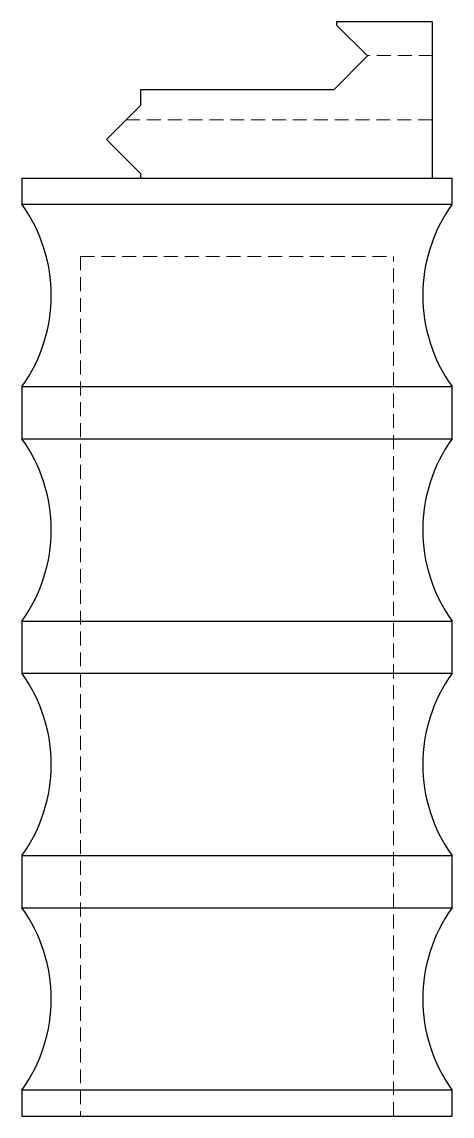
# Model space of a CAD drawing. Header units: millimetres. Extents: x 61 to 243, y 7 to 180.
# Drawn here: x 203.4 to 242.6, y 7 to 107 of the extents above.
import ezdxf

# ---------------------------------------------------------------- set-up
doc = ezdxf.new("R2010")
doc.units = ezdxf.units.MM
doc.linetypes.add('HIDDEN', pattern=[1.905, 1.27, -0.635])

msp = doc.modelspace()

# ---------------------------------------------------------------- linework, layer by layer
at = {"color": 7, "linetype": 'Continuous', "lineweight": 25}
for p, q in [((240.86, 107), (232.1, 107)), ((232.1, 107), (232.1, 106.71)), ((240.86, 92.71), (240.86, 107)), ((232.1, 106.71), (234.93, 103.89)), ((234.93, 103.89), (231.84, 100.8)), ((214.19, 100.8), (214.19, 99.37)), ((231.84, 100.8), (214.19, 100.8)), ((214.19, 99.37), (211.07, 96.26)), ((211.07, 96.26), (214.19, 93.14)), ((214.19, 93.14), (214.19, 92.71)), ((203.36, 92.71), (203.36, 90.33)), ((203.36, 92.71), (214.19, 92.71)), ((214.19, 92.71), (214.82, 92.71)), ((214.82, 92.71), (231.18, 92.71)), ((231.18, 92.71), (240.86, 92.71)), ((240.86, 92.71), (242.64, 92.71)), ((242.64, 90.33), (242.64, 92.71)), ((203.36, 90.33), (242.64, 90.33)), ((203.36, 73.67), (203.36, 68.9)), ((203.36, 73.67), (242.64, 73.67)), ((242.64, 68.9), (242.64, 73.67)), ((203.36, 68.9), (242.64, 68.9)), ((203.36, 52.24), (203.36, 47.47)), ((203.36, 52.24), (242.64, 52.24)), ((242.64, 47.47), (242.64, 52.24)), ((203.36, 47.47), (242.64, 47.47)), ((203.36, 30.81), (203.36, 26.04)), ((203.36, 30.81), (242.64, 30.81)), ((242.64, 26.04), (242.64, 30.81)), ((203.36, 26.04), (242.64, 26.04)), ((203.36, 9.39), (203.36, 7)), ((203.36, 9.39), (242.64, 9.39)), ((242.64, 7), (242.64, 9.39)), ((203.36, 7), (242.64, 7))]:
    msp.add_line(p, q, dxfattribs=at)
at = {"color": 7, "linetype": 'HIDDEN', "lineweight": 18}
for p, q in [((240.86, 103.94), (234.88, 103.94)), ((212.87, 98.06), (240.86, 98.06)), ((208.71, 85.57), (237.29, 85.57)), ((208.71, 85.57), (208.71, 7)), ((237.29, 7), (237.29, 85.57))]:
    msp.add_line(p, q, dxfattribs=at)
at = {"color": 7, "linetype": 'Continuous', "lineweight": 25}
for centre, start, end in [((191.75, 82), 324.3409, 35.6591), ((254.25, 82), 144.3409, 215.6591), ((191.75, 60.57), 324.3409, 35.6591), ((254.25, 60.57), 144.3409, 215.6591), ((191.75, 39.14), 324.3409, 35.6591), ((254.25, 39.14), 144.3409, 215.6591), ((191.75, 17.71), 324.3409, 35.6591), ((254.25, 17.71), 144.3409, 215.6591)]:
    msp.add_arc(centre, 14.29, start, end, dxfattribs=at)

doc.saveas('drawing.dxf')
